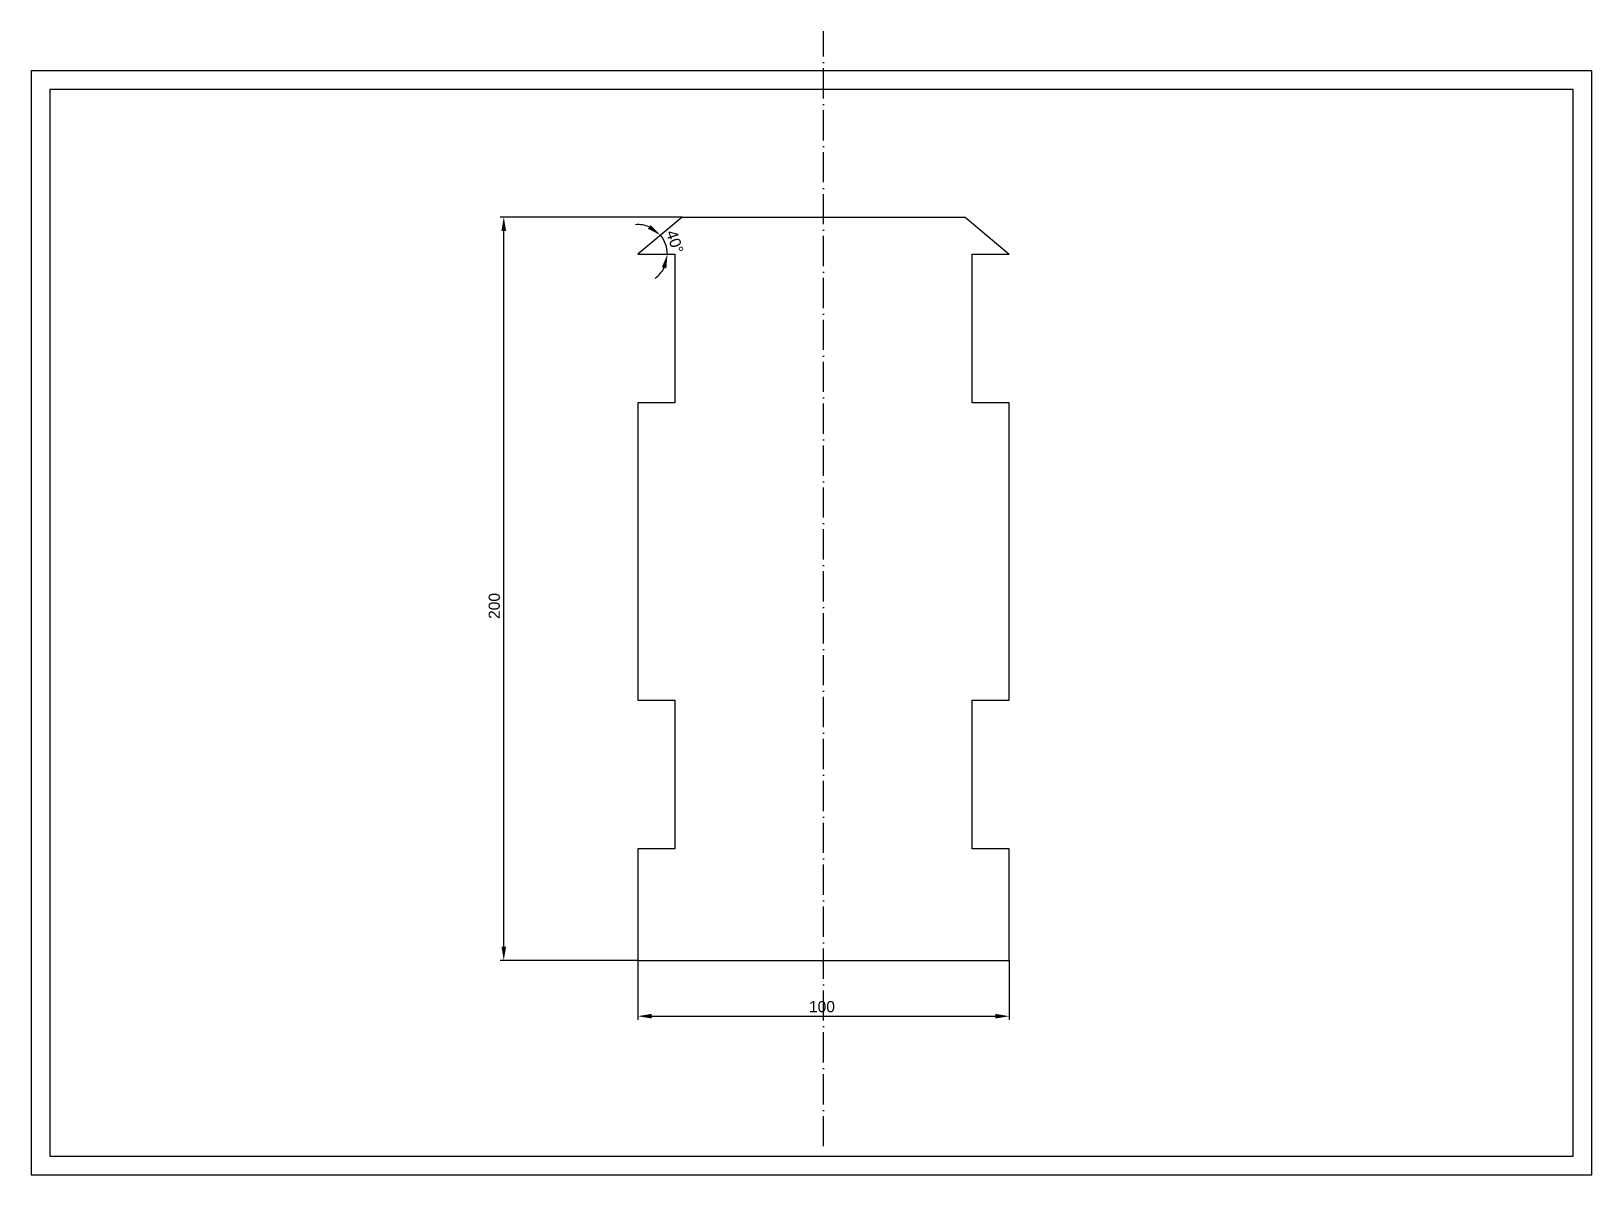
# Model space of a CAD drawing. Extents: x 0 to 420, y 0 to 308.
import ezdxf

# ---------------------------------------------------------------- set-up
doc = ezdxf.new("R2010")
doc.units = 0
doc.linetypes.add('DASHDOT', pattern=[11.176, 8.128, -1.524, 0, -1.524])
doc.layers.get('DEFPOINTS').update_dxf_attribs({"linetype": 'CONTINUOUS'})
for name, color, linetype in [('AXIS', 5, 'DASHDOT'), ('DIMENSION', 7, 'CONTINUOUS'), ('OUTLINE', 7, 'CONTINUOUS')]:
    doc.layers.add(name, color=color, linetype=linetype)
doc.styles.add('VCDSTYLE10', font='Microsoft Sans Serif.ttf')
doc.dimstyles.new('VCDDIMSTYLE01', dxfattribs={"dimtxt": 3, "dimasz": 3.75, "dimexe": 1, "dimexo": 0, "dimgap": 1, "dimtad": 1, "dimdec": 5, "dimtxsty": 'VCDSTYLE10', "dimsah": 1, "dimcen": 0.09, "dimaunit": 1, "dimazin": 3, "dimtfac": 1, "dimtdec": 4, "dimtmove": 0, "dimatfit": 3, "dimtolj": 1, "dimtzin": 0})

# ---------------------------------------------------------------- blocks, each defined once
blk = doc.blocks.new('*D1')
at = {"layer": 'DEFPOINTS', "color": 0}
for p in [(127.18, 257.65), (175.16, 257.65), (163.24, 57.65)]:
    blk.add_point(p, dxfattribs=at)
at = {"layer": 'DIMENSION', "color": 0}
for p, q in [((175.16, 257.65), (126.18, 257.65)), ((127.18, 61.4), (127.18, 253.9)), ((163.24, 57.65), (126.18, 57.65))]:
    blk.add_line(p, q, dxfattribs=at)
for points in [[(127.81, 253.9), (126.56, 253.9), (127.18, 257.65)], [(126.56, 61.4), (127.81, 61.4), (127.18, 57.65)]]:
    blk.add_solid(points, dxfattribs=at)
at = {"layer": 'DIMENSION', "color": 0, "insert": (124.63, 153.03), "char_height": 3, "attachment_point": 5, "rotation": 90, "style": 'VCDSTYLE10'}
blk.add_mtext('\\A1;200', dxfattribs=at)
blk = doc.blocks.new('*D2')
at = {"layer": 'DEFPOINTS', "color": 0}
for p in [(175.16, 257.65), (170.37, 251.24), (163.24, 247.65), (163.24, 247.65), (173.24, 247.65)]:
    blk.add_point(p, dxfattribs=at)
at = {"layer": 'DIMENSION', "color": 0}
for start, end in [(67.1825, 94.3649), (0, 40), (305.6351, 332.8175)]:
    blk.add_arc((163.24, 247.65), 7.98, start, end, dxfattribs=at)
for points in [[(165.96, 254.51), (166.7, 255.51), (169.35, 252.78)], [(170.94, 243.86), (169.73, 244.16), (171.22, 247.65)]]:
    blk.add_solid(points, dxfattribs=at)
at = {"layer": 'DIMENSION', "color": 0, "insert": (173.22, 251.01), "char_height": 3, "attachment_point": 5, "rotation": 288.558, "style": 'VCDSTYLE10'}
blk.add_mtext('\\A1;40%%d', dxfattribs=at)
blk = doc.blocks.new('*D3')
at = {"layer": 'DEFPOINTS', "color": 0}
for p in [(163.24, 57.65), (263.24, 57.65), (263.24, 42.66)]:
    blk.add_point(p, dxfattribs=at)
at = {"layer": 'DIMENSION', "color": 0}
for p, q in [((163.24, 57.65), (163.24, 41.66)), ((263.24, 57.65), (263.24, 41.66)), ((166.99, 42.66), (259.49, 42.66))]:
    blk.add_line(p, q, dxfattribs=at)
for points in [[(166.99, 43.29), (166.99, 42.04), (163.24, 42.66)], [(259.49, 42.04), (259.49, 43.29), (263.24, 42.66)]]:
    blk.add_solid(points, dxfattribs=at)
at = {"layer": 'DIMENSION', "color": 0, "insert": (212.81, 45.22), "char_height": 3, "attachment_point": 5, "style": 'VCDSTYLE10'}
blk.add_mtext('\\A1;100', dxfattribs=at)
blk = doc.blocks.new('SHEET_BORDER')
at = {"layer": 'OUTLINE', "color": 2}
for points in [[(0, 0), (420, 0), (420, 297), (0, 297), (0, 0)], [(5, 5), (415, 5), (415, 292), (5, 292), (5, 5)]]:
    blk.add_lwpolyline(points, dxfattribs=at)

msp = doc.modelspace()

# ---------------------------------------------------------------- linework, layer by layer
at = {"layer": 'AXIS'}
msp.add_line((213.23871, 7.65499), (213.23871, 307.65499), dxfattribs=at)
at = {"layer": 'OUTLINE'}
for p, q in [((175.15625, 257.65499), (163.23871, 247.65499)), ((175.15625, 257.65499), (251.32117, 257.65499)), ((251.32117, 257.65499), (263.23871, 247.65499))]:
    msp.add_line(p, q, dxfattribs=at)
msp.add_lwpolyline([(163.23871, 247.65499), (173.23871, 247.65499), (173.23871, 207.65499), (163.23871, 207.65499), (163.23871, 127.65499), (173.23871, 127.65499), (173.23871, 87.65499), (163.23871, 87.65499), (163.23871, 57.65499), (263.23871, 57.65499), (263.23871, 87.65499), (253.23871, 87.65499), (253.23871, 127.65499), (263.23871, 127.65499), (263.23871, 207.65499), (253.23871, 207.65499), (253.23871, 247.65499), (263.23871, 247.65499)], dxfattribs=at)

# ---------------------------------------------------------------- block references
msp.add_blockref('SHEET_BORDER', (0, 0), dxfattribs=at)

# ---------------------------------------------------------------- dimensions: what is measured, and where the dimension line sits
at = {"layer": 'DIMENSION'}
dim = msp.add_linear_dim(base=(127.18227, 257.65499), p1=(163.23871, 57.65499), p2=(175.15625, 257.65499), angle=90, dimstyle='VCDDIMSTYLE01', override={"dimdec": 3}, dxfattribs=at)
dim.commit()
dim.dimension.update_dxf_attribs({"geometry": '*D1', "text_midpoint": (127.18227, 153.03043), "dimtype": 160})
dim = msp.add_angular_dim_2l(base=(170.36896, 251.23594), line1=((163.23871, 247.65499), (175.15625, 257.65499)), line2=((163.23871, 247.65499), (173.23871, 247.65499)), dimstyle='VCDDIMSTYLE01', override={"dimdec": 0, "dimadec": 0}, dxfattribs=at)
dim.commit()
dim.dimension.update_dxf_attribs({"geometry": '*D2', "text_midpoint": (170.80277, 250.19441), "dimtype": 162})
dim = msp.add_linear_dim(base=(263.23871, 42.66389), p1=(163.23871, 57.65499), p2=(263.23871, 57.65499), dimstyle='VCDDIMSTYLE01', override={"dimdec": 4}, dxfattribs=at)
dim.commit()
dim.dimension.update_dxf_attribs({"geometry": '*D3', "text_midpoint": (212.8068, 42.66389), "dimtype": 160})

doc.saveas('drawing.dxf')
